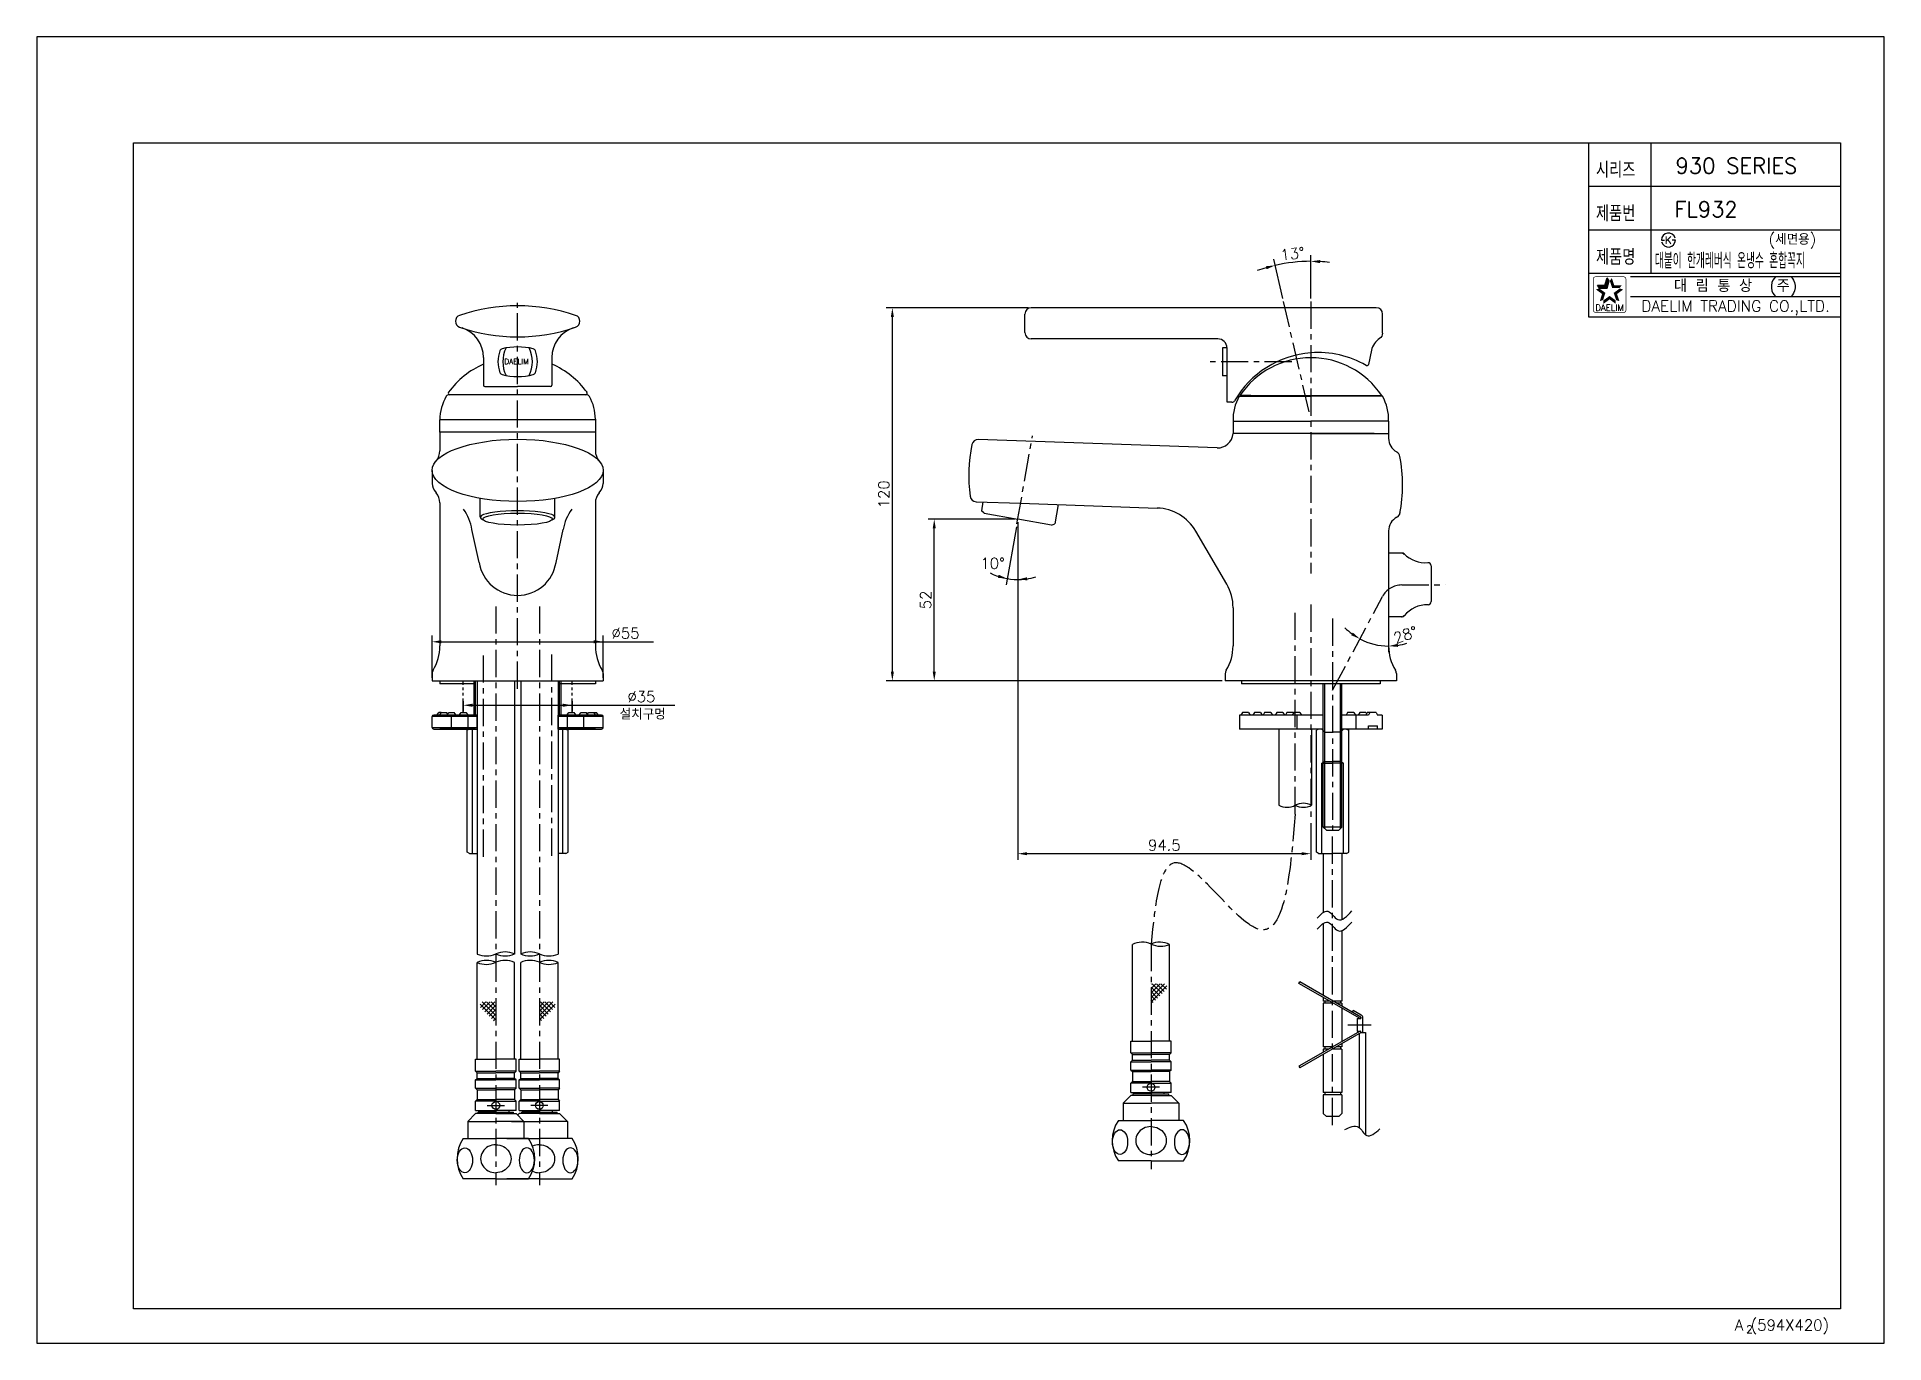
# Model space of a CAD drawing. Extents: x 3703 to 4297, y 1858 to 2278.
import ezdxf
from ezdxf.enums import TextEntityAlignment as Align

# ---------------------------------------------------------------- set-up
doc = ezdxf.new("R2010")
doc.units = 0
doc.header["$LTSCALE"] = 7
doc.header["$MEASUREMENT"] = 0
doc.linetypes.add('CENTER', pattern=[2, 1.25, -0.25, 0.25, -0.25])
doc.linetypes.add('PHANTOM', pattern=[2.5, 1.25, -0.25, 0.25, -0.25, 0.25, -0.25])
doc.layers.get('0').update_dxf_attribs({"color": 2, "linetype": 'CONTINUOUS'})
for name, color, linetype in [('CL', 1, 'CENTER'), ('DIM', 2, 'CONTINUOUS'), ('DWG', 7, 'CONTINUOUS'), ('PH', 3, 'PHANTOM')]:
    doc.layers.add(name, color=color, linetype=linetype)
doc.styles.add('GHS', font='ROMANS', dxfattribs={"bigfont": 'GHS'})
doc.styles.add('HAN', font='TXT.shx', dxfattribs={"bigfont": 'GHS.shx'})
doc.styles.add('ROMANS', font='romans')

# ---------------------------------------------------------------- blocks, each defined once
blk = doc.blocks.new('KS')
at = {"layer": 'DIM'}
for p, q in [((-2.25, 0), (-1.75, 0)), ((-1.75, 0), (-1.25, 0)), ((1.75, 0), (1.25, 0)), ((2.25, 0), (1.75, 0))]:
    blk.add_line(p, q, dxfattribs=at)
for start, end in [(15, 180), (195, 0)]:
    blk.add_arc((0, 0), 2.25, start, end, dxfattribs=at)
at = {"layer": 'DIM', "style": 'HAN'}
blk.add_text('K', height=2.39, dxfattribs=at).set_placement((0, 0), align=Align.MIDDLE)
blk = doc.blocks.new('BORDER')
for p, q in [((1, 1), (0, 1)), ((0, 1), (0, 0)), ((1, 0), (1, 1)), ((0, 0), (1, 0))]:
    blk.add_line(p, q)
blk = doc.blocks.new('양식')
at = {"color": 4}
for p, q in [((1219, 386), (1768, 386)), ((1219, 11), (1219, 386)), ((1768, 386), (1768, 11)), ((1768, 11), (1219, 11))]:
    blk.add_line(p, q, dxfattribs=at)
at = {"color": 7}
for p, q in [((1687, 386), (1687, 330)), ((1707, 386), (1707, 344)), ((1687, 372), (1768, 372)), ((1687, 358), (1768, 358)), ((1687, 344), (1768, 344)), ((1687, 330), (1768, 330))]:
    blk.add_line(p, q, dxfattribs=at)
at = {"color": 2}
for p, q in [((1689.81, 340.18), (1692.24, 340.18)), ((1690.48, 339.27), (1689.81, 340.18)), ((1690.48, 339.27), (1692.9, 339.27)), ((1692.24, 340.18), (1692.99, 342.49)), ((1692.9, 339.27), (1693.65, 341.57)), ((1693.65, 341.57), (1692.99, 342.49))]:
    blk.add_line(p, q, dxfattribs=at)
at = {"color": 2, "linetype": 'Continuous'}
for p, q in [((1700.5, 343), (1768, 343)), ((1700.5, 336.5), (1768, 336.5))]:
    blk.add_line(p, q, dxfattribs=at)
at = {"color": 2, "linetype": 'Continuous', "const_width": 0.2}
for points in [[(1688.48, 342.13, -0.414214), (1689.23, 342.88)], [(1688.48, 332.13), (1688.48, 342.13, -1)], [(1689.23, 342.88), (1698.23, 342.88, -0.414214), (1698.98, 342.13, 0.043396)], [(1698.98, 342.13), (1698.98, 332.13, -0.414214), (1698.23, 331.38)], [(1698.23, 331.38), (1689.48, 331.38, -0.414214), (1688.48, 332.13, 0.672398)]]:
    blk.add_lwpolyline(points, format="xyb", dxfattribs=at)
at = {"color": 2}
for points in [[(1691.32, 337.35), (1692.4, 337.7), (1689.36, 338.78), (1690.43, 339.13)], [(1689.81, 340.18), (1690.48, 339.27), (1692.24, 340.18), (1692.9, 339.27)], [(1692.24, 340.18), (1692.9, 339.27), (1692.99, 342.49), (1693.65, 341.57)], [(1694.47, 342.49), (1693.8, 341.57), (1695.22, 340.18), (1694.55, 339.27)], [(1695.22, 340.18), (1694.55, 339.27), (1697.64, 340.18), (1696.98, 339.27)], [(1698.1, 338.78), (1697.02, 339.13), (1696.14, 337.35), (1695.06, 337.7)], [(1690.57, 335.05), (1691.65, 335.4), (1691.32, 337.35), (1692.4, 337.7)], [(1693.73, 335.6), (1693.73, 336.73), (1691.77, 334.18), (1691.77, 335.31)], [(1695.69, 334.18), (1695.69, 335.31), (1693.73, 335.6), (1693.73, 336.73)], [(1696.14, 337.35), (1695.06, 337.7), (1696.89, 335.05), (1695.81, 335.4)]]:
    blk.add_solid(points, dxfattribs=at)
at = {"xscale": 594, "yscale": 420, "zscale": 594}
blk.add_blockref('BORDER', (1188, 0), dxfattribs=at)
at = {"layer": 'DIM', "color": 4}
blk.add_blockref('KS', (1712.63, 354.68), dxfattribs=at)
at = {"color": 7, "linetype": 'Continuous'}
for s, height, style, p in [('대 림 통 상  (주)', 4, 'GHS', (1734.26, 339.7)), ('DAELIM TRADING CO.,LTD.', 3.6, 'ROMANS', (1734.26, 332.93))]:
    blk.add_text(s, height=height, dxfattribs=dict(at, style=style)).set_placement(p, align=Align.MIDDLE)
at = {"color": 2, "linetype": 'Continuous', "style": 'ROMANS'}
blk.add_text('DAELIM', height=2, dxfattribs=at).set_placement((1693.73, 331.93), align=Align.CENTER)
at = {"color": 7, "style": 'GHS'}
for s, height, p in [('A (594X420)', 3.5, (1734.01, 4.03)), ('2', 2.5, (1737.67, 3.19))]:
    blk.add_text(s, height=height, dxfattribs=at).set_placement(p)
at = {"layer": 'DIM', "style": 'GHS', "width": 0.8}
for s, p in [('시리즈', (1689.34, 374.73)), ('제품번', (1689.34, 360.73)), ('제품명', (1689.34, 346.73))]:
    blk.add_text(s, height=5, dxfattribs=at).set_placement(p)
blk = doc.blocks.new('FL932')
at = {"layer": 'CL'}
for p, q in [((3857.82, 2068.28), (3857.82, 2192.41)), ((4112.32, 2157.38), (4104.13, 2192.81)), ((4112.9, 2192.81), (4112.9, 2105.41)), ((4106.77, 2173.41), (4079.41, 2173.41)), ((4018.39, 2121.31), (4023.39, 2149.64)), ((4119.9, 2067.83), (4135.93, 2097.97)), ((4142.11, 2101.68), (4156.14, 2101.68)), ((3850.82, 2094.79), (3850.82, 1908.67)), ((3864.82, 2094.79), (3864.82, 1908.67)), ((4107.9, 2027.99), (4107.9, 2093.73)), ((4112.9, 2095.36), (4112.9, 2026.72)), ((4119.9, 2090.86), (4119.9, 2021.15)), ((3846.82, 2014.29), (3846.82, 2080.73)), ((3868.82, 2014.59), (3868.82, 2080.73)), ((4119.9, 1928.01), (4119.9, 2021.15)), ((4061.5, 1986.22), (4061.5, 1913.87)), ((4124.82, 1960.22), (4132.35, 1960.22))]:
    blk.add_line(p, q, dxfattribs=at)
blk.add_arc((4142.11, 2094.68), 7, 90, 152, dxfattribs=at)
blk.add_spline([(4107.9, 2027.99), (4096.03, 1990.99), (4069.4, 2012.34), (4061.5, 1986.22)], degree=3, dxfattribs=at)
at = {"layer": 'DIM'}
for p, q in [((4103.91, 2193.79), (4101, 2206.39)), ((4112.9, 2193.81), (4112.9, 2207.75)), ((4021.95, 2190.81), (3976.33, 2190.81)), ((3978.33, 2073.84), (3978.33, 2187.81)), ((4017.66, 2122.86), (3989.8, 2122.86)), ((4018.66, 2121.86), (4018.66, 2013.26)), ((3991.8, 2073.84), (3991.8, 2119.86)), ((4018.22, 2120.33), (4014.94, 2101.73)), ((3830.32, 2071.84), (3830.32, 2085.41)), ((3885.32, 2071.84), (3885.32, 2085.41)), ((4137.9, 2090.43), (4137.9, 2080.03)), ((3833.32, 2083.41), (3901.48, 2083.41)), ((4084.4, 2070.84), (3976.33, 2070.84)), ((4084.4, 2070.84), (3989.8, 2070.84)), ((3840.32, 2064.35), (3840.32, 2061)), ((3843.32, 2063), (3908.39, 2063)), ((3875.32, 2064.35), (3875.32, 2061)), ((4112.9, 2025.06), (4112.9, 2013.26)), ((4109.9, 2015.26), (4021.66, 2015.26))]:
    blk.add_line(p, q, dxfattribs=at)
for centre, radius, start, end in [((4112.9, 2154.83), 50.92, 90, 103), ((4112.9, 2154.83), 50.92, 83.2478, 86.6239), ((4112.9, 2154.83), 50.92, 106.3761, 109.7522), ((4018.66, 2122.86), 19.46, 242.71994, 270), ((4018.66, 2122.86), 19.46, 268.84368, 287.42248), ((4137.9, 2101.68), 19.65, 224.49008, 233.24504), ((4137.9, 2101.68), 19.65, 242, 270), ((4137.9, 2101.68), 19.65, 278.75496, 287.50992)]:
    blk.add_arc(centre, radius, start, end, dxfattribs=at)
blk.add_spline([(4123.81, 1926.56), (4128.22, 1927.34), (4130.86, 1924.64), (4135.13, 1926.76)], degree=3, dxfattribs=at)
for points in [[(4098.42, 2204.17), (4098.67, 2203.2), (4101.45, 2204.45)], [(4115.89, 2205.16), (4115.92, 2206.16), (4112.9, 2205.75)], [(3977.83, 2187.81), (3978.83, 2187.81), (3978.33, 2190.81)], [(3991.3, 2119.86), (3992.3, 2119.86), (3991.8, 2122.86)], [(4012.51, 2104.95), (4012.26, 2103.98), (4015.28, 2103.7)], [(4021.7, 2103.18), (4021.61, 2104.17), (4018.66, 2103.4)], [(4126.41, 2086.36), (4125.88, 2085.51), (4128.68, 2084.33)], [(3833.32, 2083.91), (3833.32, 2082.91), (3830.32, 2083.41)], [(3882.32, 2083.91), (3882.32, 2082.91), (3885.32, 2083.41)], [(4140.93, 2081.76), (4140.86, 2082.76), (4137.9, 2082.03)], [(3977.83, 2073.84), (3978.83, 2073.84), (3978.33, 2070.84)], [(3991.3, 2073.84), (3992.3, 2073.84), (3991.8, 2070.84)], [(3843.32, 2063.5), (3843.32, 2062.5), (3840.32, 2063)], [(3872.32, 2063.5), (3872.32, 2062.5), (3875.32, 2063)], [(4021.66, 2015.76), (4021.66, 2014.76), (4018.66, 2015.26)], [(4109.9, 2015.76), (4109.9, 2014.76), (4112.9, 2015.26)]]:
    blk.add_solid(points, dxfattribs=at)
at = {"layer": 'DWG'}
for p, q in [((4020.95, 2182.81), (4020.95, 2188.81)), ((4133.95, 2190.81), (4022.95, 2190.81)), ((4135.95, 2182.63), (4135.95, 2188.81)), ((4082.95, 2180.81), (4022.95, 2180.81)), ((3846.82, 2174.82), (3846.82, 2165.97)), ((3868.82, 2174.82), (3868.82, 2165.97)), ((4085.95, 2177.91), (4084.45, 2177.91)), ((4084.45, 2177.91), (4084.45, 2168.91)), ((4085.95, 2160.41), (4085.95, 2177.81)), ((4085.95, 2168.91), (4084.45, 2168.91)), ((3880.02, 2162.84), (3835.72, 2162.84)), ((3847.32, 2165.47), (3857.82, 2165.47)), ((3868.32, 2165.47), (3857.82, 2165.47)), ((4089.86, 2162.34), (4112.9, 2162.34)), ((4093.6, 2162.64), (4090.1, 2162.64)), ((4091.05, 2162.64), (4091.05, 2162.34)), ((4091.05, 2162.64), (4112.9, 2162.64)), ((4112.9, 2162.64), (4135.7, 2162.64)), ((4135.95, 2162.34), (4112.9, 2162.34)), ((4134.75, 2162.64), (4134.75, 2162.34)), ((4087.52, 2160.41), (4085.95, 2160.41)), ((3832.82, 2150.84), (3832.82, 2154.8)), ((3882.82, 2154.74), (3832.82, 2154.74)), ((3882.82, 2150.84), (3832.82, 2150.84)), ((3882.82, 2154.97), (3882.82, 2154.74)), ((3882.82, 2154.74), (3882.82, 2150.84)), ((4112.9, 2150.34), (4087.89, 2150.34)), ((4087.9, 2154.34), (4087.9, 2150.34)), ((4087.9, 2154.34), (4112.9, 2154.34)), ((4132.9, 2150.34), (4092.55, 2150.34)), ((4137.9, 2154.34), (4112.9, 2154.34)), ((4133.25, 2150.34), (4112.9, 2150.34)), ((4112.9, 2150.34), (4133.25, 2150.34)), ((4112.9, 2150.34), (4137.9, 2150.34)), ((4132.9, 2150.34), (4125.9, 2150.34)), ((4137.9, 2154.34), (4137.9, 2150.34)), ((4082.73, 2145.76), (4005.95, 2148.44)), ((3832.82, 2128.04), (3832.82, 2082.07)), ((3845.82, 2123.43), (3845.82, 2129.53)), ((3869.82, 2123.43), (3869.82, 2129.53)), ((3882.82, 2128.04), (3882.82, 2082.07)), ((4007.45, 2128.38), (4006.95, 2125.51)), ((4031.67, 2127.53), (4030.58, 2121.34)), ((4007.83, 2124.77), (4006.95, 2125.51)), ((4007.83, 2124.77), (4018.66, 2122.86)), ((4029.5, 2120.95), (4018.66, 2122.86)), ((4029.5, 2120.95), (4030.58, 2121.34)), ((4137.9, 2111.93), (4137.9, 2101.68)), ((4142.19, 2111.93), (4137.9, 2111.93)), ((4151.6, 2107.85), (4151.6, 2096.32)), ((4137.9, 2095.27), (4137.9, 2091.43)), ((4142.13, 2091.43), (4137.9, 2091.43)), ((3830.32, 2070.84), (3885.32, 2070.84)), ((3832.82, 2070.84), (3832.82, 2069.84)), ((3844.32, 2069.84), (3832.82, 2069.84)), ((3843.82, 2059.84), (3843.82, 2070.84)), ((3844.82, 2070.84), (3844.82, 1983)), ((3856.82, 2070.84), (3856.82, 1983)), ((3858.82, 2070.84), (3858.82, 1983)), ((3870.82, 2070.84), (3870.82, 1983)), ((3882.82, 2069.84), (3871.32, 2069.84)), ((3871.82, 2059.84), (3871.82, 2070.84)), ((3882.82, 2070.84), (3882.82, 2069.84)), ((4112.9, 2070.84), (4085.4, 2070.84)), ((4090.65, 2070.84), (4087.9, 2070.84)), ((4112.9, 2069.84), (4090.65, 2069.84)), ((4140.4, 2070.84), (4112.9, 2070.84)), ((4135.15, 2069.84), (4112.9, 2069.84)), ((4116.9, 2054.84), (4116.9, 2069.84)), ((4122.9, 2054.84), (4122.9, 2069.84)), ((3844.82, 2059.34), (3830.32, 2059.34)), ((3830.32, 2055.84), (3830.32, 2059.34)), ((3830.32, 2055.84), (3844.82, 2055.84)), ((3844.82, 2059.84), (3830.82, 2059.84)), ((3830.82, 2055.34), (3844.82, 2055.34)), ((3831.82, 2059.84), (3832.49, 2060.64)), ((3833.27, 2060.64), (3832.49, 2060.64)), ((3832.66, 2059.84), (3833.33, 2060.64)), ((3844.32, 2055.34), (3832.82, 2055.34)), ((3833.33, 2060.64), (3834.98, 2060.64)), ((3835.38, 2060.17), (3834.98, 2060.64)), ((3835.1, 2059.84), (3835.77, 2060.64)), ((3835.77, 2060.64), (3837.43, 2060.64)), ((3836.49, 2059.34), (3836.49, 2055.84)), ((3838.1, 2059.84), (3837.43, 2060.64)), ((3839, 2059.84), (3839.67, 2060.64)), ((3839.67, 2060.64), (3841.32, 2060.64)), ((3842, 2059.84), (3841.32, 2060.64)), ((3842.32, 2055.34), (3841.62, 2054.94)), ((3841.82, 2059.34), (3841.82, 2055.84)), ((3843.32, 2015.34), (3843.32, 2055.34)), ((3844.82, 2055.34), (3844.82, 2059.84)), ((3884.82, 2059.84), (3870.82, 2059.84)), ((3870.82, 2055.34), (3870.82, 2059.84)), ((3885.32, 2059.34), (3870.82, 2059.34)), ((3870.82, 2055.84), (3885.32, 2055.84)), ((3870.82, 2055.34), (3884.82, 2055.34)), ((3882.82, 2055.34), (3871.32, 2055.34)), ((3872.32, 2015.34), (3872.32, 2055.34)), ((3873.32, 2055.34), (3874.02, 2054.94)), ((3873.64, 2059.84), (3874.32, 2060.64)), ((3873.82, 2055.84), (3873.82, 2059.34)), ((3874.32, 2060.64), (3875.97, 2060.64)), ((3876.64, 2059.84), (3875.97, 2060.64)), ((3877.54, 2059.84), (3878.21, 2060.64)), ((3878.21, 2060.64), (3879.87, 2060.64)), ((3879.15, 2055.84), (3879.15, 2059.34)), ((3880.54, 2059.84), (3879.87, 2060.64)), ((3880.26, 2060.17), (3880.66, 2060.64)), ((3880.66, 2060.64), (3882.31, 2060.64)), ((3882.99, 2059.84), (3882.31, 2060.64)), ((3882.37, 2060.64), (3883.15, 2060.64)), ((3883.82, 2059.84), (3883.15, 2060.64)), ((3885.32, 2055.84), (3885.32, 2059.34)), ((4116.9, 2055.34), (4107.9, 2055.34)), ((4115.4, 2055.34), (4114.71, 2054.94)), ((4117.4, 2054.34), (4116.4, 2055.34)), ((4122.4, 2054.34), (4123.4, 2055.34)), ((4124.4, 2055.34), (4125.1, 2054.94)), ((3841.62, 2015.74), (3841.62, 2054.94)), ((3874.02, 2015.74), (3874.02, 2054.94)), ((4114.71, 2015.74), (4114.71, 2054.94)), ((4117.4, 2044.91), (4117.4, 2054.34)), ((4117.4, 2054.34), (4119.9, 2054.34)), ((4122.4, 2054.34), (4119.9, 2054.34)), ((4122.4, 2044.91), (4122.4, 2054.34)), ((4125.1, 2015.74), (4125.1, 2054.94)), ((4116.4, 2044.34), (4117.4, 2044.91)), ((4116.4, 2015.34), (4116.4, 2044.34)), ((4116.4, 2044.34), (4119.9, 2044.34)), ((4116.9, 2023.84), (4116.9, 2044.63)), ((4117.4, 2044.91), (4119.9, 2044.91)), ((4122.4, 2044.91), (4119.9, 2044.91)), ((4123.4, 2044.34), (4119.9, 2044.34)), ((4123.4, 2044.34), (4122.4, 2044.91)), ((4122.9, 2023.84), (4122.9, 2044.63)), ((4123.4, 2015.34), (4123.4, 2044.34)), ((4122.9, 2023.84), (4116.9, 2023.84)), ((4116.9, 2023.84), (4117.9, 2022.84)), ((4117.9, 2022.84), (4121.9, 2022.84)), ((4121.9, 2022.84), (4122.9, 2023.84)), ((3842.32, 2015.34), (3841.62, 2015.74)), ((3842.32, 2015.34), (3843.32, 2015.34)), ((3843.32, 2015.34), (3844.82, 2015.34)), ((3872.32, 2015.34), (3870.82, 2015.34)), ((3873.32, 2015.34), (3872.32, 2015.34)), ((3873.32, 2015.34), (3874.02, 2015.74)), ((4115.4, 2015.34), (4114.71, 2015.74)), ((4115.4, 2015.34), (4119.9, 2015.34)), ((4116.4, 2015.34), (4116.9, 2015.34)), ((4124.4, 2015.34), (4119.9, 2015.34)), ((4123.4, 2015.34), (4122.9, 2015.34)), ((4124.4, 2015.34), (4125.1, 2015.74)), ((4055.5, 1955.01), (4055.5, 1986.1)), ((4067.5, 1955.01), (4067.5, 1986.1)), ((3844.82, 1949.17), (3844.82, 1980.25)), ((3856.82, 1949.17), (3856.82, 1980.25)), ((3858.82, 1949.17), (3858.82, 1980.25)), ((3870.82, 1949.17), (3870.82, 1980.25)), ((4109.06, 1973.53), (4109.36, 1974.05)), ((4128.72, 1962.22), (4109.06, 1973.53)), ((4129.02, 1962.74), (4109.36, 1974.05)), ((4118.94, 1967.85), (4116.89, 1967.85)), ((4120.15, 1967.15), (4116.89, 1967.15)), ((4121.59, 1967.85), (4120.14, 1967.85)), ((4122.89, 1967.15), (4121.36, 1967.15)), ((4122.89, 1967.85), (4121.59, 1967.85)), ((4126.48, 1964.89), (4126.18, 1964.37)), ((4129.12, 1963.37), (4126.48, 1964.89)), ((4127.81, 1962.22), (4127.81, 1958.22)), ((4127.81, 1962.22), (4129.02, 1962.22)), ((4128.72, 1962.22), (4129.02, 1962.74)), ((4129.02, 1962.74), (4129.02, 1962.22)), ((4129.62, 1957.7), (4129.62, 1962.51)), ((4055, 1955.01), (4061.5, 1955.01)), ((4055, 1951.18), (4055, 1955.01)), ((4068, 1955.01), (4061.5, 1955.01)), ((4068, 1951.18), (4068, 1955.01)), ((4128.72, 1958.22), (4109.06, 1946.91)), ((4129.06, 1957.72), (4109.36, 1946.39)), ((4128.46, 1957.37), (4128.46, 1927.17)), ((4128.72, 1958.22), (4129.02, 1957.7)), ((4129.02, 1957.7), (4129.02, 1958.22)), ((4129.06, 1957.72), (4130.46, 1957.72)), ((4130.46, 1957.72), (4130.46, 1924.91)), ((3844.32, 1945.34), (3844.32, 1949.17)), ((3844.32, 1949.17), (3850.82, 1949.17)), ((3857.32, 1949.17), (3850.82, 1949.17)), ((3857.32, 1945.34), (3857.32, 1949.17)), ((3858.32, 1945.34), (3858.32, 1949.17)), ((3858.32, 1949.17), (3864.82, 1949.17)), ((3871.32, 1949.17), (3864.82, 1949.17)), ((3871.32, 1945.34), (3871.32, 1949.17)), ((4055, 1951.18), (4061.5, 1951.18)), ((4055, 1951.18), (4055.5, 1950.68)), ((4055, 1948.34), (4055.5, 1948.84)), ((4055, 1948.34), (4061.5, 1948.34)), ((4055, 1945.68), (4055, 1948.34)), ((4055.5, 1948.84), (4055.5, 1950.68)), ((4055.5, 1950.68), (4061.5, 1950.68)), ((4055.5, 1948.84), (4061.5, 1948.84)), ((4068, 1951.18), (4061.5, 1951.18)), ((4067.5, 1950.68), (4061.5, 1950.68)), ((4067.5, 1948.84), (4061.5, 1948.84)), ((4068, 1948.34), (4061.5, 1948.34)), ((4068, 1951.18), (4067.5, 1950.68)), ((4067.5, 1948.84), (4067.5, 1950.68)), ((4068, 1948.34), (4067.5, 1948.84)), ((4068, 1945.68), (4068, 1948.34)), ((4118.83, 1953.15), (4116.89, 1953.15)), ((4117.61, 1952.45), (4116.89, 1952.45)), ((4118.69, 1952.45), (4117.61, 1952.45)), ((4119.9, 1953.15), (4118.83, 1953.15)), ((4122.89, 1952.45), (4119.89, 1952.45)), ((4122.89, 1953.15), (4121.11, 1953.15)), ((3844.32, 1945.34), (3844.82, 1944.84)), ((3844.32, 1945.34), (3850.82, 1945.34)), ((3844.32, 1942.5), (3844.82, 1943)), ((3844.32, 1939.84), (3844.32, 1942.5)), ((3844.32, 1942.5), (3850.82, 1942.5)), ((3844.82, 1943), (3844.82, 1944.84)), ((3844.82, 1944.84), (3850.82, 1944.84)), ((3844.82, 1943), (3850.82, 1943)), ((3857.32, 1945.34), (3850.82, 1945.34)), ((3856.82, 1944.84), (3850.82, 1944.84)), ((3856.82, 1943), (3850.82, 1943)), ((3857.32, 1942.5), (3850.82, 1942.5)), ((3857.32, 1945.34), (3856.82, 1944.84)), ((3856.82, 1943), (3856.82, 1944.84)), ((3857.32, 1942.5), (3856.82, 1943)), ((3857.32, 1939.84), (3857.32, 1942.5)), ((3858.32, 1945.34), (3858.82, 1944.84)), ((3858.32, 1945.34), (3864.82, 1945.34)), ((3858.32, 1942.5), (3858.82, 1943)), ((3858.32, 1939.84), (3858.32, 1942.5)), ((3858.32, 1942.5), (3864.82, 1942.5)), ((3858.82, 1943), (3858.82, 1944.84)), ((3858.82, 1944.84), (3864.82, 1944.84)), ((3858.82, 1943), (3864.82, 1943)), ((3871.32, 1945.34), (3864.82, 1945.34)), ((3870.82, 1944.84), (3864.82, 1944.84)), ((3870.82, 1943), (3864.82, 1943)), ((3871.32, 1942.5), (3864.82, 1942.5)), ((3871.32, 1945.34), (3870.82, 1944.84)), ((3870.82, 1943), (3870.82, 1944.84)), ((3871.32, 1942.5), (3870.82, 1943)), ((3871.32, 1939.84), (3871.32, 1942.5)), ((4055, 1945.68), (4061.5, 1945.68)), ((4055, 1945.68), (4055.5, 1945.18)), ((4055.5, 1945.18), (4055.5, 1942.01)), ((4055.5, 1945.18), (4061.5, 1945.18)), ((4068, 1945.68), (4061.5, 1945.68)), ((4067.5, 1945.18), (4061.5, 1945.18)), ((4068, 1945.68), (4067.5, 1945.18)), ((4067.5, 1945.18), (4067.5, 1942.01)), ((4109.06, 1946.91), (4109.36, 1946.39)), ((3844.32, 1939.84), (3844.82, 1939.34)), ((3844.32, 1939.84), (3850.82, 1939.84)), ((3844.82, 1939.34), (3844.82, 1936.17)), ((3844.82, 1939.34), (3850.82, 1939.34)), ((3857.32, 1939.84), (3850.82, 1939.84)), ((3856.82, 1939.34), (3850.82, 1939.34)), ((3857.32, 1939.84), (3856.82, 1939.34)), ((3856.82, 1939.34), (3856.82, 1936.17)), ((3858.32, 1939.84), (3858.82, 1939.34)), ((3858.32, 1939.84), (3864.82, 1939.84)), ((3858.82, 1939.34), (3858.82, 1936.17)), ((3858.82, 1939.34), (3864.82, 1939.34)), ((3871.32, 1939.84), (3864.82, 1939.84)), ((3870.82, 1939.34), (3864.82, 1939.34)), ((3871.32, 1939.84), (3870.82, 1939.34)), ((3870.82, 1939.34), (3870.82, 1936.17)), ((4055, 1937.51), (4052.5, 1935.01)), ((4055.5, 1942.01), (4055, 1941.51)), ((4061.5, 1941.51), (4055, 1941.51)), ((4055, 1938.51), (4055, 1941.51)), ((4055, 1938.51), (4061.5, 1938.51)), ((4061.5, 1937.51), (4055, 1937.51)), ((4055.5, 1942.01), (4061.5, 1942.01)), ((4061.5, 1938.01), (4055.8, 1938.01)), ((4057.25, 1938.01), (4055.8, 1938.01)), ((4055.8, 1937.51), (4055.8, 1938.01)), ((4057.25, 1938.01), (4057.25, 1938.51)), ((4064.25, 1940.16), (4058.75, 1940.16)), ((4067.5, 1942.01), (4061.5, 1942.01)), ((4061.5, 1941.51), (4068, 1941.51)), ((4068, 1938.51), (4061.5, 1938.51)), ((4061.5, 1938.01), (4067.2, 1938.01)), ((4061.5, 1937.51), (4068, 1937.51)), ((4065.75, 1938.01), (4065.75, 1938.51)), ((4065.75, 1938.01), (4067.2, 1938.01)), ((4067.2, 1937.51), (4067.2, 1938.01)), ((4067.5, 1942.01), (4068, 1941.51)), ((4068, 1938.51), (4068, 1941.51)), ((4068, 1937.51), (4070.5, 1935.01)), ((4119.9, 1938.45), (4116.89, 1938.45)), ((4119.9, 1937.75), (4116.89, 1937.75)), ((4122.89, 1938.45), (4119.9, 1938.45)), ((4122.89, 1937.75), (4119.9, 1937.75)), ((3844.32, 1931.67), (3841.82, 1929.17)), ((3844.82, 1936.17), (3844.32, 1935.67)), ((3844.32, 1932.67), (3844.32, 1935.67)), ((3850.82, 1935.67), (3844.32, 1935.67)), ((3844.32, 1932.67), (3850.82, 1932.67)), ((3850.82, 1931.67), (3844.32, 1931.67)), ((3844.82, 1936.17), (3850.82, 1936.17)), ((3845.12, 1931.67), (3845.12, 1932.17)), ((3846.57, 1932.17), (3845.12, 1932.17)), ((3850.82, 1932.17), (3845.12, 1932.17)), ((3846.57, 1932.17), (3846.57, 1932.67)), ((3848.07, 1934.31), (3853.57, 1934.31)), ((3856.82, 1936.17), (3850.82, 1936.17)), ((3850.82, 1935.67), (3857.32, 1935.67)), ((3857.32, 1932.67), (3850.82, 1932.67)), ((3850.82, 1932.17), (3856.52, 1932.17)), ((3850.82, 1931.67), (3857.32, 1931.67)), ((3855.07, 1932.17), (3855.07, 1932.67)), ((3855.07, 1932.17), (3856.52, 1932.17)), ((3856.52, 1931.67), (3856.52, 1932.17)), ((3856.82, 1936.17), (3857.32, 1935.67)), ((3857.32, 1932.67), (3857.32, 1935.67)), ((3857.32, 1931.67), (3859.82, 1929.17)), ((3858.32, 1931.67), (3857.82, 1931.17)), ((3858.82, 1936.17), (3858.32, 1935.67)), ((3858.32, 1932.67), (3858.32, 1935.67)), ((3864.82, 1935.67), (3858.32, 1935.67)), ((3858.32, 1932.67), (3864.82, 1932.67)), ((3864.82, 1931.67), (3858.32, 1931.67)), ((3858.82, 1936.17), (3864.82, 1936.17)), ((3859.12, 1931.67), (3859.12, 1932.17)), ((3860.57, 1932.17), (3859.12, 1932.17)), ((3864.82, 1932.17), (3859.12, 1932.17)), ((3860.57, 1932.17), (3860.57, 1932.67)), ((3867.57, 1934.31), (3862.07, 1934.31)), ((3870.82, 1936.17), (3864.82, 1936.17)), ((3864.82, 1935.67), (3871.32, 1935.67)), ((3871.32, 1932.67), (3864.82, 1932.67)), ((3864.82, 1932.17), (3870.52, 1932.17)), ((3864.82, 1931.67), (3871.32, 1931.67)), ((3869.07, 1932.17), (3869.07, 1932.67)), ((3869.07, 1932.17), (3870.52, 1932.17)), ((3870.52, 1931.67), (3870.52, 1932.17)), ((3870.82, 1936.17), (3871.32, 1935.67)), ((3871.32, 1932.67), (3871.32, 1935.67)), ((3871.32, 1931.67), (3873.82, 1929.17)), ((4052.5, 1935.01), (4052.5, 1929.51)), ((4052.5, 1935.01), (4061.5, 1935.01)), ((4070.5, 1935.01), (4061.5, 1935.01)), ((4070.5, 1935.01), (4070.5, 1929.51)), ((4116.89, 1931.75), (4117.89, 1930.75)), ((4122.89, 1931.75), (4121.89, 1930.75)), ((3841.82, 1929.17), (3841.82, 1923.67)), ((3841.82, 1929.17), (3850.82, 1929.17)), ((3859.82, 1929.17), (3850.82, 1929.17)), ((3855.82, 1929.17), (3864.82, 1929.17)), ((3859.82, 1929.17), (3859.82, 1923.67)), ((3873.82, 1929.17), (3864.82, 1929.17)), ((3873.82, 1929.17), (3873.82, 1923.67)), ((4051, 1929.51), (4061.5, 1929.51)), ((4072, 1929.51), (4061.5, 1929.51)), ((3840.32, 1923.67), (3850.82, 1923.67)), ((3861.32, 1923.67), (3850.82, 1923.67)), ((3854.32, 1923.67), (3864.82, 1923.67)), ((3875.32, 1923.67), (3864.82, 1923.67)), ((4061.5, 1916.51), (4051, 1916.51)), ((4061.5, 1916.51), (4072, 1916.51)), ((3850.82, 1910.67), (3840.32, 1910.67)), ((3850.82, 1910.67), (3861.32, 1910.67)), ((3864.82, 1910.67), (3854.32, 1910.67)), ((3864.82, 1910.67), (3875.32, 1910.67))]:
    blk.add_line(p, q, dxfattribs=at)
at = {"layer": 'DWG', "ltscale": 3}
for p, q in [((3832.82, 2150.84), (3832.82, 2144.81)), ((3882.82, 2150.84), (3882.82, 2144.81)), ((4137.9, 2150.34), (4137.9, 2148.84)), ((3830.32, 2138.53), (3830.32, 2134.32)), ((3885.32, 2138.53), (3885.32, 2134.32)), ((4005.25, 2128.46), (4019.56, 2127.96)), ((4019.56, 2127.96), (4063.46, 2126.42)), ((3845.47, 2108.9), (3843.14, 2119.48)), ((3870.17, 2108.9), (3872.5, 2119.48)), ((4085.86, 2101.94), (4075.89, 2119)), ((4137.9, 2119.05), (4137.9, 2109.47)), ((4137.9, 2109.47), (4137.9, 2104.26)), ((4137.9, 2101.68), (4137.9, 2082.07)), ((4087.9, 2094.37), (4087.9, 2082.07)), ((3830.32, 2073.19), (3830.32, 2070.84)), ((3885.32, 2073.19), (3885.32, 2070.84)), ((4085.4, 2073.19), (4085.4, 2070.84)), ((4140.4, 2073.19), (4140.4, 2070.84)), ((4090.65, 2070.84), (4090.65, 2069.84)), ((4135.15, 2070.84), (4135.15, 2069.84))]:
    blk.add_line(p, q, dxfattribs=at)
at = {"layer": 'DWG', "color": 2}
for p, q in [((3844.32, 2059.84), (3844.32, 2070.84)), ((3871.32, 2059.84), (3871.32, 2070.84)), ((4117.4, 2054.34), (4117.4, 2069.84)), ((4122.4, 2054.34), (4122.4, 2069.84)), ((4116.9, 2044.63), (4116.9, 2054.84)), ((4122.9, 2044.63), (4122.9, 2054.84)), ((4117.4, 2023.34), (4117.4, 2044.91)), ((4122.4, 2023.34), (4122.4, 2044.91)), ((4063.04, 1973.43), (4061.5, 1971.88)), ((4061.63, 1973.43), (4061.5, 1973.3)), ((4065.87, 1973.43), (4061.5, 1969.06)), ((4064.45, 1973.43), (4061.5, 1970.47)), ((4066.58, 1972.72), (4061.5, 1967.64)), ((4064.34, 1969.55), (4061.5, 1972.39)), ((4065.04, 1970.26), (4061.88, 1973.43)), ((4065.75, 1970.97), (4063.29, 1973.43)), ((4066.46, 1971.68), (4064.7, 1973.43)), ((3845.74, 1966.87), (3850.82, 1961.8)), ((3845.86, 1965.83), (3847.61, 1967.58)), ((3846.45, 1967.58), (3850.82, 1963.21)), ((3846.57, 1965.12), (3849.03, 1967.58)), ((3847.28, 1964.41), (3850.44, 1967.58)), ((3847.86, 1967.58), (3850.82, 1964.62)), ((3847.98, 1963.71), (3850.82, 1966.54)), ((3849.28, 1967.58), (3850.82, 1966.04)), ((3850.69, 1967.58), (3850.82, 1967.45)), ((3867.78, 1967.58), (3864.82, 1964.62)), ((3869.19, 1967.58), (3864.82, 1963.21)), ((3864.95, 1967.58), (3864.82, 1967.45)), ((3866.36, 1967.58), (3864.82, 1966.04)), ((3869.9, 1966.87), (3864.82, 1961.8)), ((3867.66, 1963.71), (3864.82, 1966.54)), ((3868.36, 1964.41), (3865.2, 1967.58)), ((3869.07, 1965.12), (3866.61, 1967.58)), ((3869.78, 1965.83), (3868.03, 1967.58)), ((4063.63, 1968.85), (4061.5, 1970.98)), ((4062.92, 1968.14), (4061.5, 1969.56)), ((4062.21, 1967.43), (4061.5, 1968.15)), ((4061.51, 1966.73), (4061.5, 1966.73)), ((3848.69, 1963), (3850.82, 1965.13)), ((3849.4, 1962.29), (3850.82, 1963.72)), ((3850.1, 1961.59), (3850.82, 1962.3)), ((3850.81, 1960.88), (3850.82, 1960.89)), ((3866.95, 1963), (3864.82, 1965.13)), ((3866.24, 1962.29), (3864.82, 1963.72)), ((3865.54, 1961.59), (3864.82, 1962.3)), ((3864.83, 1960.88), (3864.82, 1960.89))]:
    blk.add_line(p, q, dxfattribs=at)
at = {"layer": 'DWG', "color": 7, "linetype": 'Continuous'}
for p, q in [((4089.92, 2059.84), (4089.92, 2055.34)), ((4116.9, 2059.84), (4089.92, 2059.84)), ((4116.9, 2055.34), (4089.92, 2055.34)), ((4090.87, 2060.64), (4090.37, 2059.84)), ((4092.87, 2060.64), (4090.87, 2060.64)), ((4092.87, 2060.64), (4093.37, 2059.84)), ((4094.76, 2060.64), (4094.26, 2059.84)), ((4096.76, 2060.64), (4094.76, 2060.64)), ((4096.76, 2060.64), (4097.26, 2059.84)), ((4098.04, 2060.64), (4097.54, 2059.84)), ((4100.04, 2060.64), (4098.04, 2060.64)), ((4100.04, 2060.64), (4100.54, 2059.84)), ((4101.94, 2060.64), (4101.44, 2059.84)), ((4103.94, 2060.64), (4101.94, 2060.64)), ((4102.65, 2055.34), (4102.65, 2030.86)), ((4103.94, 2060.64), (4104.44, 2059.84)), ((4105.22, 2060.64), (4104.72, 2059.84)), ((4107.22, 2060.64), (4105.22, 2060.64)), ((4107.39, 2060.64), (4106.89, 2059.84)), ((4107.22, 2060.64), (4107.3, 2060.5)), ((4109.39, 2060.64), (4107.39, 2060.64)), ((4108.39, 2059.84), (4108.39, 2055.34)), ((4109.39, 2060.64), (4109.89, 2059.84)), ((4113.15, 2055.34), (4113.15, 2030.86)), ((4131.39, 2059.84), (4122.9, 2059.84)), ((4135.89, 2055.34), (4122.9, 2055.34)), ((4124.71, 2060.64), (4124.21, 2059.84)), ((4126.71, 2060.64), (4124.71, 2060.64)), ((4126.71, 2060.64), (4127.21, 2059.84)), ((4127.39, 2059.84), (4127.39, 2055.34)), ((4128.61, 2060.64), (4128.11, 2059.84)), ((4130.6, 2060.64), (4128.61, 2060.64)), ((4131.05, 2060.64), (4130.55, 2059.84)), ((4130.61, 2060.64), (4130.83, 2060.28)), ((4131.79, 2060.64), (4131.05, 2060.64)), ((4131.89, 2060.64), (4131.39, 2059.84)), ((4131.39, 2055.34), (4131.39, 2056.34)), ((4131.39, 2056.34), (4134.39, 2056.34)), ((4133.89, 2060.64), (4131.89, 2060.64)), ((4133.89, 2060.64), (4134.39, 2059.84)), ((4135.89, 2059.84), (4134.39, 2059.84)), ((4134.39, 2055.34), (4134.39, 2056.34)), ((4135.89, 2059.84), (4135.89, 2055.34))]:
    blk.add_line(p, q, dxfattribs=at)
at = {"layer": 'DWG', "color": 2, "linetype": 'Continuous'}
blk.add_line((4135.89, 2055.34), (4135.86, 2055.34), dxfattribs=at)
at = {"layer": 'DWG', "color": 7}
for p, q in [((4116.9, 2015.34), (4116.9, 1996.39)), ((4122.9, 2015.34), (4122.9, 1994.11)), ((4116.9, 1992.83), (4116.9, 1972.88)), ((4122.9, 1990.55), (4122.9, 1972.03)), ((4116.9, 1972.88), (4116.89, 1969.71)), ((4116.89, 1969.02), (4116.89, 1967.85)), ((4116.89, 1967.15), (4116.89, 1953.15)), ((4117.39, 1967.85), (4117.39, 1967.15)), ((4122.39, 1967.85), (4122.39, 1967.15)), ((4122.9, 1972.03), (4122.89, 1967.85)), ((4122.89, 1967.15), (4122.89, 1966.26)), ((4122.89, 1965.57), (4122.89, 1954.86)), ((4116.89, 1952.45), (4116.89, 1952.03)), ((4116.89, 1952.03), (4116.89, 1951.41)), ((4116.89, 1950.72), (4116.89, 1938.45)), ((4117.39, 1953.15), (4117.39, 1952.45)), ((4122.39, 1953.15), (4122.39, 1952.45)), ((4122.89, 1954.17), (4122.89, 1953.15)), ((4122.89, 1952.45), (4122.89, 1938.45)), ((4116.89, 1937.75), (4116.89, 1931.75)), ((4117.39, 1938.45), (4117.39, 1937.75)), ((4122.39, 1938.45), (4122.39, 1937.75)), ((4122.89, 1937.75), (4122.89, 1931.75)), ((4121.89, 1930.75), (4117.89, 1930.75))]:
    blk.add_line(p, q, dxfattribs=at)
at = {"layer": 'DWG', "color": 7, "linetype": 'CENTER'}
blk.add_line((4127.81, 1958.22), (4129.02, 1958.22), dxfattribs=at)
at = {"layer": 'DWG'}
blk.add_lwpolyline([(4135.95, 2182.63, -0.256409), (4135.03, 2180.95, 0.200465), (4132.39, 2177.15), (4131.41, 2172.62)], format="xyb", dxfattribs=at)
for centre in [(4061.5, 1940.16), (3850.82, 1934.31), (3864.82, 1934.31)]:
    blk.add_circle(centre, 1.25, dxfattribs=at)
for centre, radius, start, end in [((3839.82, 2186.47), 2, 108.92464, 251.07536), ((3857.82, 2133.97), 57.5, 71.07536, 108.92464), ((3875.82, 2186.47), 2, 288.92464, 71.07536), ((4022.95, 2188.81), 2, 90, 180), ((4133.95, 2188.81), 2, 0, 90), ((3857.82, 2238.97), 57.5, 251.07536, 288.92464), ((3836.82, 2174.82), 10, 0, 71.8738), ((3878.82, 2174.82), 10, 108.1262, 180), ((4022.95, 2182.81), 2, 180, 270), ((4082.95, 2177.81), 3, 0, 90), ((4115.23, 2145.41), 31, 94.30441, 149.98718), ((4112.9, 2147.26), 27.5, 90, 146.00547), ((4115.23, 2145.41), 31, 60.13103, 94.30441), ((4112.9, 2147.26), 27.5, 33.99453, 90), ((3857.87, 2147.46), 27.51, 113.68104, 144.00976), ((3857.87, 2147.46), 27.51, 35.99024, 66.54343), ((4130.92, 2172.72), 0.5, 240.13103, 347.8168), ((3847.82, 2154.8), 15, 149.82565, 180), ((3835.72, 2161.84), 1, 90, 149.82565), ((3836.01, 2163.34), 0.5, 144.00976, 270), ((3847.32, 2165.97), 0.5, 180, 270), ((3868.32, 2165.97), 0.5, 270, 0), ((3879.72, 2163.34), 0.5, 270, 35.99024), ((3880.02, 2161.84), 1, 29.35998, 90), ((3867.82, 2154.97), 15, 0, 29.35998), ((4102.89, 2154.92), 15, 150.34391, 182), ((4122.91, 2154.92), 15, 358, 29.65609), ((4087.52, 2161.41), 1, 270, 329.98718), ((4082.9, 2150.76), 5, 268, 355.13904), ((4052.9, 2136.8), 50, 168.40593, 187.59407), ((4005.88, 2146.45), 2, 88, 168.40593), ((4092.4, 2133.84), 50, 349.4162, 10.5838), ((4005.32, 2130.46), 2, 187.59407, 268), ((4142.03, 2110.93), 1, 31.50326, 90), ((4142.19, 2110.93), 1, 45.88283, 90), ((4149.84, 2118.83), 10, 225.88283, 273.95728), ((4150.6, 2107.85), 1, 0, 93.95728), ((4142.03, 2092.43), 1, 270, 328.49674), ((4142.13, 2092.43), 1, 270, 319.73239), ((4150.52, 2085.32), 10, 89.56429, 139.73239), ((4150.6, 2096.32), 1, 269.56429, 0), ((3830.82, 2059.34), 0.5, 90, 180), ((3830.82, 2055.84), 0.5, 180, 270), ((3841.32, 2059.34), 0.5, 0, 90), ((3841.32, 2055.84), 0.5, 270, 0), ((3874.32, 2059.34), 0.5, 90, 180), ((3874.32, 2055.84), 0.5, 180, 270), ((3884.82, 2059.34), 0.5, 0, 90), ((3884.82, 2055.84), 0.5, 270, 0), ((4128.62, 1962.51), 1, 0, 60.1011), ((4060.56, 1923.01), 11.56, 145.79454, 214.20546), ((4062.44, 1923.01), 11.56, 325.79454, 34.20546), ((3849.88, 1917.17), 11.56, 145.79454, 214.20546), ((3851.76, 1917.17), 11.56, 325.79454, 34.20546), ((3865.76, 1917.17), 11.56, 325.79454, 34.20546)]:
    blk.add_arc(centre, radius, start, end, dxfattribs=at)
at = {"layer": 'DWG', "color": 7}
for centre, radius, start, end in [((3861.47, 2173.47), 10, 159.36132, 200.63868), ((3853.05, 2176.64), 1, 103.80509, 159.36132), ((3857.82, 2157.22), 21, 76.19491, 103.80509), ((3863.07, 2173.47), 10, 153.78343, 206.21657), ((3852.57, 2173.47), 10, 333.78343, 26.21657), ((3862.59, 2176.64), 1, 20.63868, 76.19491), ((3854.17, 2173.47), 10, 339.36132, 20.63868), ((3853.05, 2170.3), 1, 200.63868, 256.19491), ((3857.82, 2189.72), 21, 256.19491, 283.80509), ((3862.59, 2170.3), 1, 283.80509, 339.36132)]:
    blk.add_arc(centre, radius, start, end, dxfattribs=at)
at = {"layer": 'DWG', "ltscale": 3}
for centre, radius, start, end in [((3827.82, 2144.81), 5, 319.03756, 0), ((3887.82, 2144.81), 5, 180, 220.96244), ((4142.9, 2148.84), 5, 180, 241.68144), ((4139.58, 2142.67), 2, 10.6098, 61.68144), ((3827.82, 2128.04), 5, 0, 40.96244), ((3887.82, 2128.04), 5, 139.03756, 180), ((3828.32, 2117.16), 15, 8.92388, 36.16966), ((3887.32, 2117.16), 15, 143.83034, 171.07612), ((4062.94, 2111.43), 15, 30.28883, 88), ((4142.9, 2119.05), 5, 117.91399, 180), ((4139.63, 2125.24), 2, 297.91399, 349.67665), ((3857.82, 2110.84), 12.5, 188.92388, 351.07612), ((4072.9, 2094.37), 15, 0, 30.28883), ((3817.82, 2082.07), 15, 328.53302, 0), ((3897.82, 2082.07), 15, 180, 211.46698), ((4072.9, 2082.07), 15, 328.53302, 0), ((4152.9, 2082.07), 15, 180, 211.46698), ((3832.32, 2073.19), 2, 145.43968, 180), ((3883.32, 2073.19), 2, 0, 34.56032), ((4087.4, 2073.19), 2, 148.53302, 180), ((4138.4, 2073.19), 2, 0, 34.56032)]:
    blk.add_arc(centre, radius, start, end, dxfattribs=at)
at = {"layer": 'DWG', "color": 2}
for centre, radius, start, end in [((4110.53, 2025.78), 5.71, 62.65086, 117.34914), ((4105.28, 2035.93), 5.71, 242.65086, 297.34914), ((4110.53, 2035.93), 5.71, 242.65086, 297.34914), ((4058.64, 1979.43), 7.37, 67.14414, 115.20756), ((4064.36, 1979.43), 7.37, 64.79244, 112.85586), ((4064.64, 1992.89), 7.37, 244.79244, 292.85586), ((3847.8, 1989.87), 7.48, 246.5742, 293.84368), ((3847.96, 1973.59), 7.37, 67.14414, 115.20756), ((3847.68, 1987.04), 7.37, 247.14414, 295.20756), ((3853.84, 1976.31), 7.37, 66.17247, 114.24541), ((3853.8, 1989.76), 7.37, 246.17247, 294.24541), ((3853.68, 1973.59), 7.37, 64.79244, 112.85586), ((3861.8, 1976.31), 7.37, 65.75459, 113.82753), ((3861.84, 1989.76), 7.37, 245.75459, 293.82753), ((3861.96, 1973.59), 7.37, 67.14414, 115.20756), ((3867.85, 1989.87), 7.48, 246.15632, 293.4258), ((3867.68, 1973.59), 7.37, 64.79244, 112.85586), ((3867.96, 1987.04), 7.37, 244.79244, 292.85586)]:
    blk.add_arc(centre, radius, start, end, dxfattribs=at)
at = {"layer": 'DWG', "ltscale": 3}
blk.add_ellipse((3857.82, 2138.53), major_axis=(-27.5, 0), ratio=0.363636, dxfattribs=at)
for start_param, end_param in [(0, 0.305785), (2.835808, 3.141593)]:
    blk.add_ellipse((3857.82, 2134.32), major_axis=(-27.5, 0), ratio=0.363636, start_param=start_param, end_param=end_param, dxfattribs=at)
at = {"layer": 'DWG'}
for centre, major_axis, ratio, start_param, end_param in [((3857.82, 2123.43), (-12, 0), 0.173648, 2.748164, 6.676614), ((4061.5, 1923.01), (-4.9, 0), 0.918559, 4.712389, 7.853982), ((3850.82, 1917.17), (-4.9, 0), 0.918559, 4.712389, 7.853982), ((3864.82, 1917.17), (4.9, 0), 0.918559, 1.570796, 2.040739), ((3864.82, 1917.17), (-4.9, 0), 0.918559, 1.100854, 1.570796)]:
    blk.add_ellipse(centre, major_axis=major_axis, ratio=ratio, start_param=start_param, end_param=end_param, dxfattribs=at)
for centre, major_axis, ratio in [((3857.82, 2122.86), (-11.16, 0), 0.171088), ((4051.54, 1922.51), (0, 4), 0.612372), ((3840.86, 1916.67), (0, 4), 0.612372)]:
    blk.add_ellipse(centre, major_axis=major_axis, ratio=ratio, dxfattribs=at)
at = {"layer": 'DWG', "extrusion": (0, 0, -1)}
for centre in [(4061.5, 1923.01), (3850.82, 1917.17), (3864.82, 1917.17)]:
    blk.add_ellipse(centre, major_axis=(4.9, 0), ratio=0.918559, start_param=4.712389, end_param=7.853982, dxfattribs=at)
for centre in [(4071.46, 1922.51), (3860.78, 1916.67), (3874.78, 1916.67)]:
    blk.add_ellipse(centre, major_axis=(0, 4), ratio=0.612372, dxfattribs=at)
at = {"layer": 'DWG'}
for points in [[(3836.49, 2059.34), (3836.52, 2059.53), (3836.61, 2059.69), (3836.73, 2059.8), (3836.88, 2059.84)], [(3836.49, 2055.84), (3836.52, 2055.65), (3836.61, 2055.48), (3836.73, 2055.37), (3836.88, 2055.34)], [(3842.15, 2055.34), (3842.02, 2055.25)], [(3873.49, 2055.34), (3873.62, 2055.25)], [(3879.15, 2059.34), (3879.12, 2059.53), (3879.03, 2059.69), (3878.91, 2059.8), (3878.76, 2059.84)], [(3879.15, 2055.84), (3879.12, 2055.65), (3879.03, 2055.48), (3878.91, 2055.37), (3878.76, 2055.34)]]:
    blk.add_spline(points, degree=3, dxfattribs=at)
at = {"layer": 'DWG', "color": 2}
for points in [[(4114.91, 1994.51), (4118.37, 1996.76), (4121.58, 1994.08), (4126.08, 1996.85)], [(4114.91, 1990.96), (4118.37, 1993.21), (4121.58, 1990.52), (4126.08, 1993.29)]]:
    blk.add_spline(points, degree=3, dxfattribs=at)
at = {"layer": 'PH', "ltscale": 0.5}
for p, q in [((3840.32, 2060.84), (3840.32, 2070.84)), ((3875.32, 2060.84), (3875.32, 2070.84))]:
    blk.add_line(p, q, dxfattribs=at)
at = {"layer": 'DIM'}
blk.add_blockref('양식', (2515.24, 1857.9), dxfattribs=at)
at = {"color": 7, "style": 'GHS'}
for s, p in [('930 SERIES', (4249.74, 2236.48)), ('FL932', (4239.98, 2222.48))]:
    blk.add_text(s, height=5, dxfattribs=at).set_placement(p, align=Align.MIDDLE)
at = {"style": 'GHS'}
blk.add_text('(세면용)', height=3.5, dxfattribs=at).set_placement((4260.12, 2211.08))
at = {"style": 'GHS', "width": 0.5}
blk.add_text('대붙이 한개레버식 온냉수 혼합꼭지', height=5, dxfattribs=at).set_placement((4223.53, 2203.46))
at = {"layer": 'DIM', "style": 'GHS'}
blk.add_text('10%%d', height=3.5, dxfattribs=at).set_placement((4006.65, 2106.88))
at = {"layer": 'DIM', "char_height": 3.5, "attachment_point": 5, "style": 'GHS'}
for s, insert, rotation in [('\\A1;13%%D', (4106.99, 2208.17), 6.32127), ('\\A1;120', (3975.58, 2130.82), 90), ('\\A1;52', (3989.05, 2096.85), 90), ('\\A1;28%%D', (4143.32, 2085.67), 18.69215)]:
    blk.add_mtext(s, dxfattribs=dict(at, insert=insert, rotation=rotation))
for s, insert in [('\\A1;%%C55', (3892.51, 2086.16)), ('\\A1;%%C35', (3897.64, 2065.75)), ('설치구멍', (3898.03, 2060.14)), ('\\A1;94.5', (4065.78, 2018.01))]:
    blk.add_mtext(s, dxfattribs=dict(at, insert=insert))
at = {"layer": 'DWG', "color": 2, "style": 'GHS'}
blk.add_text('DAELIM', height=1.7, dxfattribs=at).set_placement((3853.56, 2172.71))

msp = doc.modelspace()

# ---------------------------------------------------------------- block references
at = {"layer": 'DIM'}
msp.add_blockref('FL932', (0, 0), dxfattribs=at)

doc.saveas('drawing.dxf')
